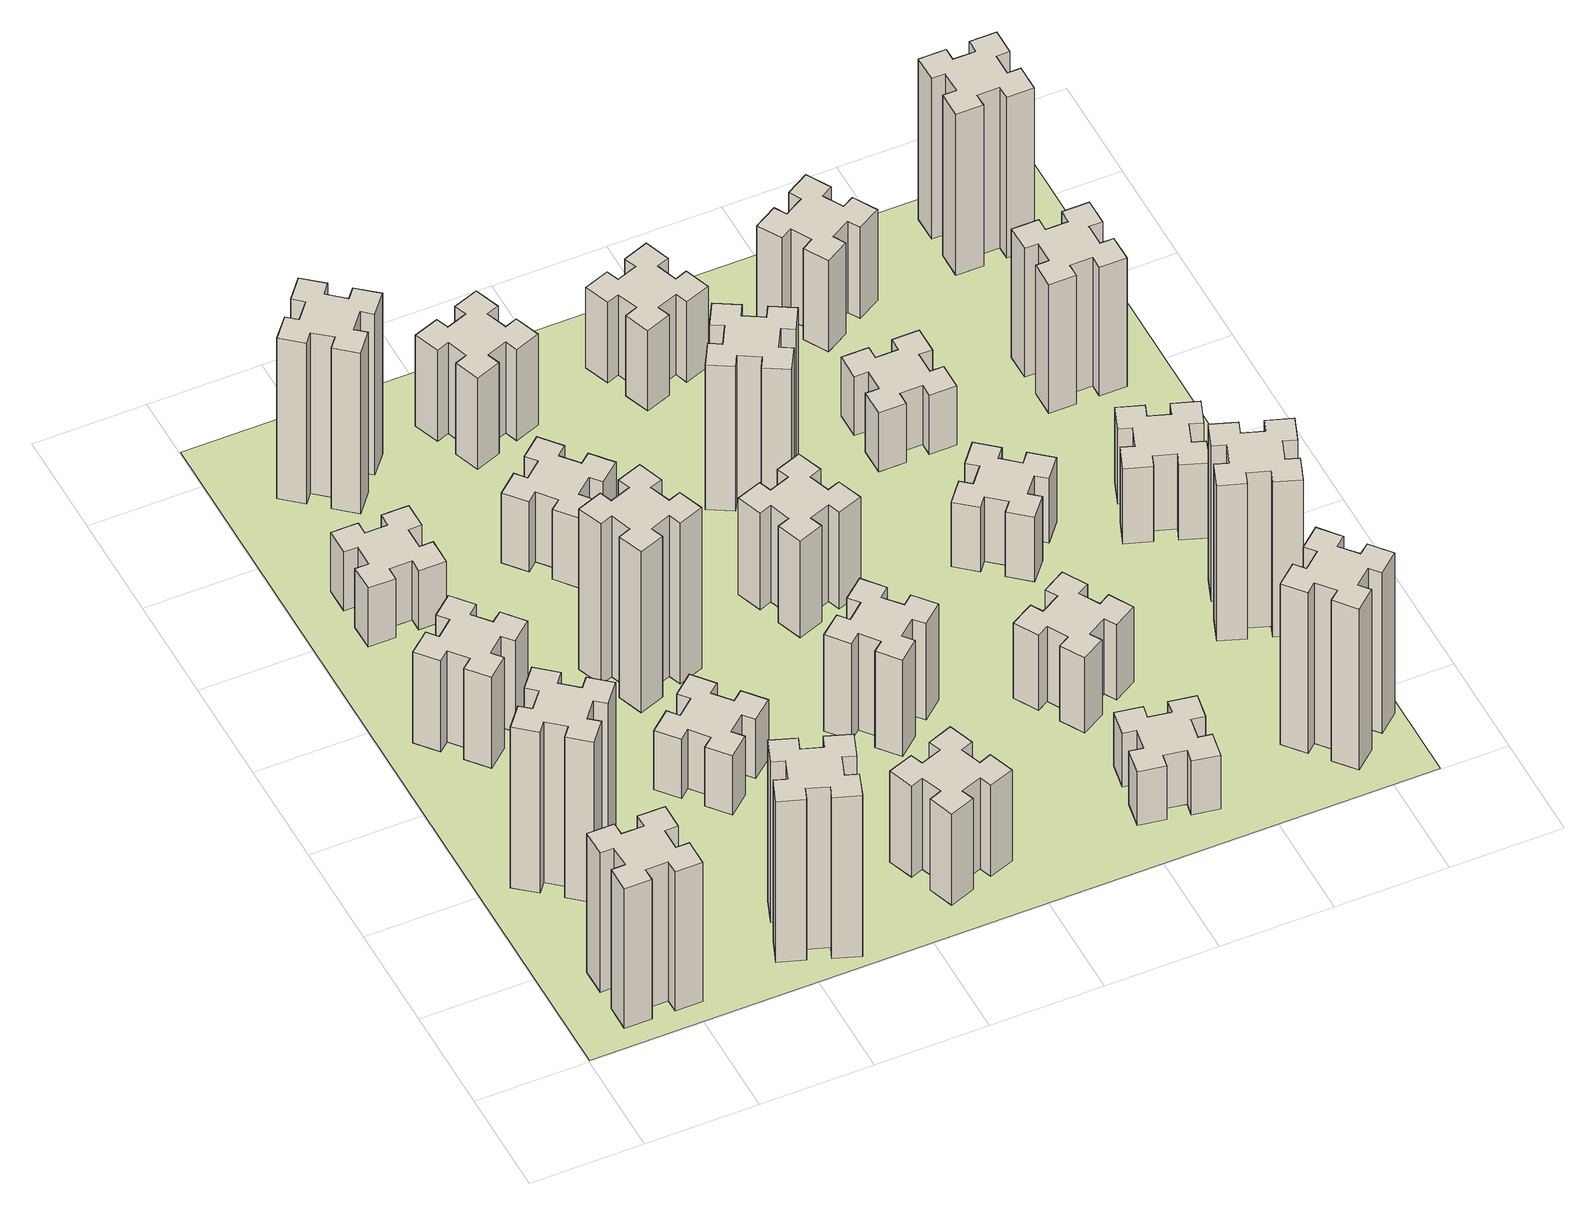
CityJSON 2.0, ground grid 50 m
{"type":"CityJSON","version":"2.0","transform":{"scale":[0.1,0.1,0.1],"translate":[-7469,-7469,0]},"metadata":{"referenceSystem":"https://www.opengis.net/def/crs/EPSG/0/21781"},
"CityObjects":{
"building1":{"type":"Building","attributes":{"class":"1000","function":"1000","usage":"1000","yearOfConstruction":2016,"roofType":"1000","measuredHeight":78,"storeysAboveGround":30,"storeysBelowGround":0},"geometry":[{"type":"Solid","lod":"1","boundaries":[[[[0,1,2,3,4,5,6,7,8,9,10,11,12,13,14,15,16,17,18,19]],[[17,16,20,21]],[[16,15,22,20]],[[15,14,23,22]],[[14,13,24,23]],[[13,12,25,24]],[[12,11,26,25]],[[11,10,27,26]],[[10,9,28,27]],[[9,8,29,28]],[[8,7,30,29]],[[7,6,31,30]],[[6,5,32,31]],[[5,4,33,32]],[[4,3,34,33]],[[3,2,35,34]],[[2,1,36,35]],[[1,0,37,36]],[[0,19,38,37]],[[19,18,39,38]],[[18,17,21,39]],[[24,25,26,27,28,29,30,31,32,33,34,35,36,37,38,39,21,20,22,23]]]]}]},
"building2":{"type":"Building","attributes":{"class":"1000","function":"1000","usage":"1000","yearOfConstruction":2016,"roofType":"1000","measuredHeight":90,"storeysAboveGround":30,"storeysBelowGround":0},"geometry":[{"type":"Solid","lod":"1","boundaries":[[[[40,41,42,43,44,45,46,47,48,49,50,51,52,53,54,55,56,57,58,59]],[[57,56,60,61]],[[56,55,62,60]],[[55,54,63,62]],[[54,53,64,63]],[[53,52,65,64]],[[52,51,66,65]],[[51,50,67,66]],[[50,49,68,67]],[[49,48,69,68]],[[48,47,70,69]],[[47,46,71,70]],[[46,45,72,71]],[[45,44,73,72]],[[44,43,74,73]],[[43,42,75,74]],[[42,41,76,75]],[[41,40,77,76]],[[40,59,78,77]],[[59,58,79,78]],[[58,57,61,79]],[[64,65,66,67,68,69,70,71,72,73,74,75,76,77,78,79,61,60,62,63]]]]}]},
"building3":{"type":"Building","attributes":{"class":"1000","function":"1000","usage":"1000","yearOfConstruction":2016,"roofType":"1000","measuredHeight":51,"storeysAboveGround":30,"storeysBelowGround":0},"geometry":[{"type":"Solid","lod":"1","boundaries":[[[[80,81,82,83,84,85,86,87,88,89,90,91,92,93,94,95,96,97,98,99]],[[97,96,100,101]],[[96,95,102,100]],[[95,94,103,102]],[[94,93,104,103]],[[93,92,105,104]],[[92,91,106,105]],[[91,90,107,106]],[[90,89,108,107]],[[89,88,109,108]],[[88,87,110,109]],[[87,86,111,110]],[[86,85,112,111]],[[85,84,113,112]],[[84,83,114,113]],[[83,82,115,114]],[[82,81,116,115]],[[81,80,117,116]],[[80,99,118,117]],[[99,98,119,118]],[[98,97,101,119]],[[104,105,106,107,108,109,110,111,112,113,114,115,116,117,118,119,101,100,102,103]]]]}]},
"building4":{"type":"Building","attributes":{"class":"1000","function":"1000","usage":"1000","yearOfConstruction":2016,"roofType":"1000","measuredHeight":33,"storeysAboveGround":30,"storeysBelowGround":0},"geometry":[{"type":"Solid","lod":"1","boundaries":[[[[120,121,122,123,124,125,126,127,128,129,130,131,132,133,134,135,136,137,138,139]],[[137,136,140,141]],[[136,135,142,140]],[[135,134,143,142]],[[134,133,144,143]],[[133,132,145,144]],[[132,131,146,145]],[[131,130,147,146]],[[130,129,148,147]],[[129,128,149,148]],[[128,127,150,149]],[[127,126,151,150]],[[126,125,152,151]],[[125,124,153,152]],[[124,123,154,153]],[[123,122,155,154]],[[122,121,156,155]],[[121,120,157,156]],[[120,139,158,157]],[[139,138,159,158]],[[138,137,141,159]],[[144,145,146,147,148,149,150,151,152,153,154,155,156,157,158,159,141,140,142,143]]]]}]},
"building5":{"type":"Building","attributes":{"class":"1000","function":"1000","usage":"1000","yearOfConstruction":2016,"roofType":"1000","measuredHeight":90,"storeysAboveGround":30,"storeysBelowGround":0},"geometry":[{"type":"Solid","lod":"1","boundaries":[[[[160,161,162,163,164,165,166,167,168,169,170,171,172,173,174,175,176,177,178,179]],[[177,176,180,181]],[[176,175,182,180]],[[175,174,183,182]],[[174,173,184,183]],[[173,172,185,184]],[[172,171,186,185]],[[171,170,187,186]],[[170,169,188,187]],[[169,168,189,188]],[[168,167,190,189]],[[167,166,191,190]],[[166,165,192,191]],[[165,164,193,192]],[[164,163,194,193]],[[163,162,195,194]],[[162,161,196,195]],[[161,160,197,196]],[[160,179,198,197]],[[179,178,199,198]],[[178,177,181,199]],[[184,185,186,187,188,189,190,191,192,193,194,195,196,197,198,199,181,180,182,183]]]]}]},
"building6":{"type":"Building","attributes":{"class":"1000","function":"1000","usage":"1000","yearOfConstruction":2016,"roofType":"1000","measuredHeight":90,"storeysAboveGround":30,"storeysBelowGround":0},"geometry":[{"type":"Solid","lod":"1","boundaries":[[[[200,201,202,203,204,205,206,207,208,209,210,211,212,213,214,215,216,217,218,219]],[[217,216,220,221]],[[216,215,222,220]],[[215,214,223,222]],[[214,213,224,223]],[[213,212,225,224]],[[212,211,226,225]],[[211,210,227,226]],[[210,209,228,227]],[[209,208,229,228]],[[208,207,230,229]],[[207,206,231,230]],[[206,205,232,231]],[[205,204,233,232]],[[204,203,234,233]],[[203,202,235,234]],[[202,201,236,235]],[[201,200,237,236]],[[200,219,238,237]],[[219,218,239,238]],[[218,217,221,239]],[[224,225,226,227,228,229,230,231,232,233,234,235,236,237,238,239,221,220,222,223]]]]}]},
"building7":{"type":"Building","attributes":{"class":"1000","function":"1000","usage":"1000","yearOfConstruction":2016,"roofType":"1000","measuredHeight":33,"storeysAboveGround":30,"storeysBelowGround":0},"geometry":[{"type":"Solid","lod":"1","boundaries":[[[[240,241,242,243,244,245,246,247,248,249,250,251,252,253,254,255,256,257,258,259]],[[257,256,260,261]],[[256,255,262,260]],[[255,254,263,262]],[[254,253,264,263]],[[253,252,265,264]],[[252,251,266,265]],[[251,250,267,266]],[[250,249,268,267]],[[249,248,269,268]],[[248,247,270,269]],[[247,246,271,270]],[[246,245,272,271]],[[245,244,273,272]],[[244,243,274,273]],[[243,242,275,274]],[[242,241,276,275]],[[241,240,277,276]],[[240,259,278,277]],[[259,258,279,278]],[[258,257,261,279]],[[264,265,266,267,268,269,270,271,272,273,274,275,276,277,278,279,261,260,262,263]]]]}]},
"building8":{"type":"Building","attributes":{"class":"1000","function":"1000","usage":"1000","yearOfConstruction":2016,"roofType":"1000","measuredHeight":90,"storeysAboveGround":30,"storeysBelowGround":0},"geometry":[{"type":"Solid","lod":"1","boundaries":[[[[280,281,282,283,284,285,286,287,288,289,290,291,292,293,294,295,296,297,298,299]],[[297,296,300,301]],[[296,295,302,300]],[[295,294,303,302]],[[294,293,304,303]],[[293,292,305,304]],[[292,291,306,305]],[[291,290,307,306]],[[290,289,308,307]],[[289,288,309,308]],[[288,287,310,309]],[[287,286,311,310]],[[286,285,312,311]],[[285,284,313,312]],[[284,283,314,313]],[[283,282,315,314]],[[282,281,316,315]],[[281,280,317,316]],[[280,299,318,317]],[[299,298,319,318]],[[298,297,301,319]],[[304,305,306,307,308,309,310,311,312,313,314,315,316,317,318,319,301,300,302,303]]]]}]},
"building9":{"type":"Building","attributes":{"class":"1000","function":"1000","usage":"1000","yearOfConstruction":2016,"roofType":"1000","measuredHeight":51,"storeysAboveGround":30,"storeysBelowGround":0},"geometry":[{"type":"Solid","lod":"1","boundaries":[[[[320,321,322,323,324,325,326,327,328,329,330,331,332,333,334,335,336,337,338,339]],[[337,336,340,341]],[[336,335,342,340]],[[335,334,343,342]],[[334,333,344,343]],[[333,332,345,344]],[[332,331,346,345]],[[331,330,347,346]],[[330,329,348,347]],[[329,328,349,348]],[[328,327,350,349]],[[327,326,351,350]],[[326,325,352,351]],[[325,324,353,352]],[[324,323,354,353]],[[323,322,355,354]],[[322,321,356,355]],[[321,320,357,356]],[[320,339,358,357]],[[339,338,359,358]],[[338,337,341,359]],[[344,345,346,347,348,349,350,351,352,353,354,355,356,357,358,359,341,340,342,343]]]]}]},
"building10":{"type":"Building","attributes":{"class":"1000","function":"1000","usage":"1000","yearOfConstruction":2016,"roofType":"1000","measuredHeight":39,"storeysAboveGround":30,"storeysBelowGround":0},"geometry":[{"type":"Solid","lod":"1","boundaries":[[[[360,361,362,363,364,365,366,367,368,369,370,371,372,373,374,375,376,377,378,379]],[[377,376,380,381]],[[376,375,382,380]],[[375,374,383,382]],[[374,373,384,383]],[[373,372,385,384]],[[372,371,386,385]],[[371,370,387,386]],[[370,369,388,387]],[[369,368,389,388]],[[368,367,390,389]],[[367,366,391,390]],[[366,365,392,391]],[[365,364,393,392]],[[364,363,394,393]],[[363,362,395,394]],[[362,361,396,395]],[[361,360,397,396]],[[360,379,398,397]],[[379,378,399,398]],[[378,377,381,399]],[[384,385,386,387,388,389,390,391,392,393,394,395,396,397,398,399,381,380,382,383]]]]}]},
"building11":{"type":"Building","attributes":{"class":"1000","function":"1000","usage":"1000","yearOfConstruction":2016,"roofType":"1000","measuredHeight":51,"storeysAboveGround":30,"storeysBelowGround":0},"geometry":[{"type":"Solid","lod":"1","boundaries":[[[[400,401,402,403,404,405,406,407,408,409,410,411,412,413,414,415,416,417,418,419]],[[417,416,420,421]],[[416,415,422,420]],[[415,414,423,422]],[[414,413,424,423]],[[413,412,425,424]],[[412,411,426,425]],[[411,410,427,426]],[[410,409,428,427]],[[409,408,429,428]],[[408,407,430,429]],[[407,406,431,430]],[[406,405,432,431]],[[405,404,433,432]],[[404,403,434,433]],[[403,402,435,434]],[[402,401,436,435]],[[401,400,437,436]],[[400,419,438,437]],[[419,418,439,438]],[[418,417,421,439]],[[424,425,426,427,428,429,430,431,432,433,434,435,436,437,438,439,421,420,422,423]]]]}]},
"building12":{"type":"Building","attributes":{"class":"1000","function":"1000","usage":"1000","yearOfConstruction":2016,"roofType":"1000","measuredHeight":54,"storeysAboveGround":30,"storeysBelowGround":0},"geometry":[{"type":"Solid","lod":"1","boundaries":[[[[440,441,442,443,444,445,446,447,448,449,450,451,452,453,454,455,456,457,458,459]],[[457,456,460,461]],[[456,455,462,460]],[[455,454,463,462]],[[454,453,464,463]],[[453,452,465,464]],[[452,451,466,465]],[[451,450,467,466]],[[450,449,468,467]],[[449,448,469,468]],[[448,447,470,469]],[[447,446,471,470]],[[446,445,472,471]],[[445,444,473,472]],[[444,443,474,473]],[[443,442,475,474]],[[442,441,476,475]],[[441,440,477,476]],[[440,459,478,477]],[[459,458,479,478]],[[458,457,461,479]],[[464,465,466,467,468,469,470,471,472,473,474,475,476,477,478,479,461,460,462,463]]]]}]},
"building13":{"type":"Building","attributes":{"class":"1000","function":"1000","usage":"1000","yearOfConstruction":2016,"roofType":"1000","measuredHeight":54,"storeysAboveGround":30,"storeysBelowGround":0},"geometry":[{"type":"Solid","lod":"1","boundaries":[[[[480,481,482,483,484,485,486,487,488,489,490,491,492,493,494,495,496,497,498,499]],[[497,496,500,501]],[[496,495,502,500]],[[495,494,503,502]],[[494,493,504,503]],[[493,492,505,504]],[[492,491,506,505]],[[491,490,507,506]],[[490,489,508,507]],[[489,488,509,508]],[[488,487,510,509]],[[487,486,511,510]],[[486,485,512,511]],[[485,484,513,512]],[[484,483,514,513]],[[483,482,515,514]],[[482,481,516,515]],[[481,480,517,516]],[[480,499,518,517]],[[499,498,519,518]],[[498,497,501,519]],[[504,505,506,507,508,509,510,511,512,513,514,515,516,517,518,519,501,500,502,503]]]]}]},
"building14":{"type":"Building","attributes":{"class":"1000","function":"1000","usage":"1000","yearOfConstruction":2016,"roofType":"1000","measuredHeight":81,"storeysAboveGround":30,"storeysBelowGround":0},"geometry":[{"type":"Solid","lod":"1","boundaries":[[[[520,521,522,523,524,525,526,527,528,529,530,531,532,533,534,535,536,537,538,539]],[[537,536,540,541]],[[536,535,542,540]],[[535,534,543,542]],[[534,533,544,543]],[[533,532,545,544]],[[532,531,546,545]],[[531,530,547,546]],[[530,529,548,547]],[[529,528,549,548]],[[528,527,550,549]],[[527,526,551,550]],[[526,525,552,551]],[[525,524,553,552]],[[524,523,554,553]],[[523,522,555,554]],[[522,521,556,555]],[[521,520,557,556]],[[520,539,558,557]],[[539,538,559,558]],[[538,537,541,559]],[[544,545,546,547,548,549,550,551,552,553,554,555,556,557,558,559,541,540,542,543]]]]}]},
"building15":{"type":"Building","attributes":{"class":"1000","function":"1000","usage":"1000","yearOfConstruction":2016,"roofType":"1000","measuredHeight":30,"storeysAboveGround":30,"storeysBelowGround":0},"geometry":[{"type":"Solid","lod":"1","boundaries":[[[[560,561,562,563,564,565,566,567,568,569,570,571,572,573,574,575,576,577,578,579]],[[577,576,580,581]],[[576,575,582,580]],[[575,574,583,582]],[[574,573,584,583]],[[573,572,585,584]],[[572,571,586,585]],[[571,570,587,586]],[[570,569,588,587]],[[569,568,589,588]],[[568,567,590,589]],[[567,566,591,590]],[[566,565,592,591]],[[565,564,593,592]],[[564,563,594,593]],[[563,562,595,594]],[[562,561,596,595]],[[561,560,597,596]],[[560,579,598,597]],[[579,578,599,598]],[[578,577,581,599]],[[584,585,586,587,588,589,590,591,592,593,594,595,596,597,598,599,581,580,582,583]]]]}]},
"building16":{"type":"Building","attributes":{"class":"1000","function":"1000","usage":"1000","yearOfConstruction":2016,"roofType":"1000","measuredHeight":45,"storeysAboveGround":30,"storeysBelowGround":0},"geometry":[{"type":"Solid","lod":"1","boundaries":[[[[600,601,602,603,604,605,606,607,608,609,610,611,612,613,614,615,616,617,618,619]],[[617,616,620,621]],[[616,615,622,620]],[[615,614,623,622]],[[614,613,624,623]],[[613,612,625,624]],[[612,611,626,625]],[[611,610,627,626]],[[610,609,628,627]],[[609,608,629,628]],[[608,607,630,629]],[[607,606,631,630]],[[606,605,632,631]],[[605,604,633,632]],[[604,603,634,633]],[[603,602,635,634]],[[602,601,636,635]],[[601,600,637,636]],[[600,619,638,637]],[[619,618,639,638]],[[618,617,621,639]],[[624,625,626,627,628,629,630,631,632,633,634,635,636,637,638,639,621,620,622,623]]]]}]},
"building17":{"type":"Building","attributes":{"class":"1000","function":"1000","usage":"1000","yearOfConstruction":2016,"roofType":"1000","measuredHeight":42,"storeysAboveGround":30,"storeysBelowGround":0},"geometry":[{"type":"Solid","lod":"1","boundaries":[[[[640,641,642,643,644,645,646,647,648,649,650,651,652,653,654,655,656,657,658,659]],[[657,656,660,661]],[[656,655,662,660]],[[655,654,663,662]],[[654,653,664,663]],[[653,652,665,664]],[[652,651,666,665]],[[651,650,667,666]],[[650,649,668,667]],[[649,648,669,668]],[[648,647,670,669]],[[647,646,671,670]],[[646,645,672,671]],[[645,644,673,672]],[[644,643,674,673]],[[643,642,675,674]],[[642,641,676,675]],[[641,640,677,676]],[[640,659,678,677]],[[659,658,679,678]],[[658,657,661,679]],[[664,665,666,667,668,669,670,671,672,673,674,675,676,677,678,679,661,660,662,663]]]]}]},
"building18":{"type":"Building","attributes":{"class":"1000","function":"1000","usage":"1000","yearOfConstruction":2016,"roofType":"1000","measuredHeight":36,"storeysAboveGround":30,"storeysBelowGround":0},"geometry":[{"type":"Solid","lod":"1","boundaries":[[[[680,681,682,683,684,685,686,687,688,689,690,691,692,693,694,695,696,697,698,699]],[[697,696,700,701]],[[696,695,702,700]],[[695,694,703,702]],[[694,693,704,703]],[[693,692,705,704]],[[692,691,706,705]],[[691,690,707,706]],[[690,689,708,707]],[[689,688,709,708]],[[688,687,710,709]],[[687,686,711,710]],[[686,685,712,711]],[[685,684,713,712]],[[684,683,714,713]],[[683,682,715,714]],[[682,681,716,715]],[[681,680,717,716]],[[680,699,718,717]],[[699,698,719,718]],[[698,697,701,719]],[[704,705,706,707,708,709,710,711,712,713,714,715,716,717,718,719,701,700,702,703]]]]}]},
"building19":{"type":"Building","attributes":{"class":"1000","function":"1000","usage":"1000","yearOfConstruction":2016,"roofType":"1000","measuredHeight":33,"storeysAboveGround":30,"storeysBelowGround":0},"geometry":[{"type":"Solid","lod":"1","boundaries":[[[[720,721,722,723,724,725,726,727,728,729,730,731,732,733,734,735,736,737,738,739]],[[737,736,740,741]],[[736,735,742,740]],[[735,734,743,742]],[[734,733,744,743]],[[733,732,745,744]],[[732,731,746,745]],[[731,730,747,746]],[[730,729,748,747]],[[729,728,749,748]],[[728,727,750,749]],[[727,726,751,750]],[[726,725,752,751]],[[725,724,753,752]],[[724,723,754,753]],[[723,722,755,754]],[[722,721,756,755]],[[721,720,757,756]],[[720,739,758,757]],[[739,738,759,758]],[[738,737,741,759]],[[744,745,746,747,748,749,750,751,752,753,754,755,756,757,758,759,741,740,742,743]]]]}]},
"building20":{"type":"Building","attributes":{"class":"1000","function":"1000","usage":"1000","yearOfConstruction":2016,"roofType":"1000","measuredHeight":90,"storeysAboveGround":30,"storeysBelowGround":0},"geometry":[{"type":"Solid","lod":"1","boundaries":[[[[760,761,762,763,764,765,766,767,768,769,770,771,772,773,774,775,776,777,778,779]],[[777,776,780,781]],[[776,775,782,780]],[[775,774,783,782]],[[774,773,784,783]],[[773,772,785,784]],[[772,771,786,785]],[[771,770,787,786]],[[770,769,788,787]],[[769,768,789,788]],[[768,767,790,789]],[[767,766,791,790]],[[766,765,792,791]],[[765,764,793,792]],[[764,763,794,793]],[[763,762,795,794]],[[762,761,796,795]],[[761,760,797,796]],[[760,779,798,797]],[[779,778,799,798]],[[778,777,781,799]],[[784,785,786,787,788,789,790,791,792,793,794,795,796,797,798,799,781,780,782,783]]]]}]},
"building21":{"type":"Building","attributes":{"class":"1000","function":"1000","usage":"1000","yearOfConstruction":2016,"roofType":"1000","measuredHeight":51,"storeysAboveGround":30,"storeysBelowGround":0},"geometry":[{"type":"Solid","lod":"1","boundaries":[[[[800,801,802,803,804,805,806,807,808,809,810,811,812,813,814,815,816,817,818,819]],[[817,816,820,821]],[[816,815,822,820]],[[815,814,823,822]],[[814,813,824,823]],[[813,812,825,824]],[[812,811,826,825]],[[811,810,827,826]],[[810,809,828,827]],[[809,808,829,828]],[[808,807,830,829]],[[807,806,831,830]],[[806,805,832,831]],[[805,804,833,832]],[[804,803,834,833]],[[803,802,835,834]],[[802,801,836,835]],[[801,800,837,836]],[[800,819,838,837]],[[819,818,839,838]],[[818,817,821,839]],[[824,825,826,827,828,829,830,831,832,833,834,835,836,837,838,839,821,820,822,823]]]]}]},
"building22":{"type":"Building","attributes":{"class":"1000","function":"1000","usage":"1000","yearOfConstruction":2016,"roofType":"1000","measuredHeight":87,"storeysAboveGround":30,"storeysBelowGround":0},"geometry":[{"type":"Solid","lod":"1","boundaries":[[[[840,841,842,843,844,845,846,847,848,849,850,851,852,853,854,855,856,857,858,859]],[[857,856,860,861]],[[856,855,862,860]],[[855,854,863,862]],[[854,853,864,863]],[[853,852,865,864]],[[852,851,866,865]],[[851,850,867,866]],[[850,849,868,867]],[[849,848,869,868]],[[848,847,870,869]],[[847,846,871,870]],[[846,845,872,871]],[[845,844,873,872]],[[844,843,874,873]],[[843,842,875,874]],[[842,841,876,875]],[[841,840,877,876]],[[840,859,878,877]],[[859,858,879,878]],[[858,857,861,879]],[[864,865,866,867,868,869,870,871,872,873,874,875,876,877,878,879,861,860,862,863]]]]}]},
"building23":{"type":"Building","attributes":{"class":"1000","function":"1000","usage":"1000","yearOfConstruction":2016,"roofType":"1000","measuredHeight":42,"storeysAboveGround":30,"storeysBelowGround":0},"geometry":[{"type":"Solid","lod":"1","boundaries":[[[[880,881,882,883,884,885,886,887,888,889,890,891,892,893,894,895,896,897,898,899]],[[897,896,900,901]],[[896,895,902,900]],[[895,894,903,902]],[[894,893,904,903]],[[893,892,905,904]],[[892,891,906,905]],[[891,890,907,906]],[[890,889,908,907]],[[889,888,909,908]],[[888,887,910,909]],[[887,886,911,910]],[[886,885,912,911]],[[885,884,913,912]],[[884,883,914,913]],[[883,882,915,914]],[[882,881,916,915]],[[881,880,917,916]],[[880,899,918,917]],[[899,898,919,918]],[[898,897,901,919]],[[904,905,906,907,908,909,910,911,912,913,914,915,916,917,918,919,901,900,902,903]]]]}]},
"building24":{"type":"Building","attributes":{"class":"1000","function":"1000","usage":"1000","yearOfConstruction":2016,"roofType":"1000","measuredHeight":72,"storeysAboveGround":30,"storeysBelowGround":0},"geometry":[{"type":"Solid","lod":"1","boundaries":[[[[920,921,922,923,924,925,926,927,928,929,930,931,932,933,934,935,936,937,938,939]],[[937,936,940,941]],[[936,935,942,940]],[[935,934,943,942]],[[934,933,944,943]],[[933,932,945,944]],[[932,931,946,945]],[[931,930,947,946]],[[930,929,948,947]],[[929,928,949,948]],[[928,927,950,949]],[[927,926,951,950]],[[926,925,952,951]],[[925,924,953,952]],[[924,923,954,953]],[[923,922,955,954]],[[922,921,956,955]],[[921,920,957,956]],[[920,939,958,957]],[[939,938,959,958]],[[938,937,941,959]],[[944,945,946,947,948,949,950,951,952,953,954,955,956,957,958,959,941,940,942,943]]]]}]},
"building25":{"type":"Building","attributes":{"class":"1000","function":"1000","usage":"1000","yearOfConstruction":2016,"roofType":"1000","measuredHeight":90,"storeysAboveGround":30,"storeysBelowGround":0},"geometry":[{"type":"Solid","lod":"1","boundaries":[[[[960,961,962,963,964,965,966,967,968,969,970,971,972,973,974,975,976,977,978,979]],[[977,976,980,981]],[[976,975,982,980]],[[975,974,983,982]],[[974,973,984,983]],[[973,972,985,984]],[[972,971,986,985]],[[971,970,987,986]],[[970,969,988,987]],[[969,968,989,988]],[[968,967,990,989]],[[967,966,991,990]],[[966,965,992,991]],[[965,964,993,992]],[[964,963,994,993]],[[963,962,995,994]],[[962,961,996,995]],[[961,960,997,996]],[[960,979,998,997]],[[979,978,999,998]],[[978,977,981,999]],[[984,985,986,987,988,989,990,991,992,993,994,995,996,997,998,999,981,980,982,983]]]]}]},
"landuse1":{"type":"LandUse","attributes":{"name":"plot1","function":"1010"},"geometry":[{"type":"MultiSurface","lod":"1","boundaries":[[[1000,1001,1002,1003]]]}]}
},
"vertices":[
[265,325,0],[265,225,0],[205,225,0],[205,105,0],[325,105,0],[325,165,0],[425,165,0],[425,105,0],[545,105,0],[545,225,0],[485,225,0],[485,325,0],[545,325,0],[545,445,0],[425,445,0],[425,385,0],[325,385,0],[325,445,0],[205,445,0],[205,325,0],[325,385,780],[325,445,780],[425,385,780],[425,445,780],[545,445,780],[545,325,780],[485,325,780],[485,225,780],[545,225,780],[545,105,780],[425,105,780],[425,165,780],[325,165,780],[325,105,780],[205,105,780],[205,225,780],[265,225,780],[265,325,780],[205,325,780],[205,445,780],
[484,1067,0],[408,1132,0],[446,1178,0],[354,1255,0],[277,1163,0],[323,1124,0],[259,1048,0],[213,1086,0],[136,994,0],[228,917,0],[266,963,0],[343,899,0],[304,853,0],[396,776,0],[473,868,0],[427,906,0],[492,983,0],[538,944,0],[615,1036,0],[523,1113,0],[492,983,900],[538,944,900],[427,906,900],[473,868,900],[396,776,900],[304,853,900],[343,899,900],[266,963,900],[228,917,900],[136,994,900],[213,1086,900],[259,1048,900],[323,1124,900],[277,1163,900],[354,1255,900],[446,1178,900],[408,1132,900],[484,1067,900],[523,1113,900],[615,1036,900],
[492,1888,0],[427,1964,0],[473,2003,0],[396,2095,0],[304,2018,0],[343,1972,0],[266,1907,0],[228,1953,0],[136,1876,0],[213,1784,0],[259,1823,0],[323,1746,0],[277,1708,0],[354,1616,0],[446,1693,0],[408,1739,0],[484,1803,0],[523,1757,0],[615,1834,0],[538,1926,0],[484,1803,510],[523,1757,510],[408,1739,510],[446,1693,510],[354,1616,510],[277,1708,510],[323,1746,510],[259,1823,510],[213,1784,510],[136,1876,510],[228,1953,510],[266,1907,510],[343,1972,510],[304,2018,510],[396,2095,510],[473,2003,510],[427,1964,510],[492,1888,510],[538,1926,510],[615,1834,510],
[485,2545,0],[485,2645,0],[545,2645,0],[545,2765,0],[425,2765,0],[425,2705,0],[325,2705,0],[325,2765,0],[205,2765,0],[205,2645,0],[265,2645,0],[265,2545,0],[205,2545,0],[205,2425,0],[325,2425,0],[325,2485,0],[425,2485,0],[425,2425,0],[545,2425,0],[545,2545,0],[425,2485,330],[425,2425,330],[325,2485,330],[325,2425,330],[205,2425,330],[205,2545,330],[265,2545,330],[265,2645,330],[205,2645,330],[205,2765,330],[325,2765,330],[325,2705,330],[425,2705,330],[425,2765,330],[545,2765,330],[545,2645,330],[485,2645,330],[485,2545,330],[545,2545,330],[545,2425,330],
[1029,360,0],[995,266,0],[939,287,0],[897,174,0],[1010,133,0],[1031,189,0],[1125,155,0],[1104,99,0],[1217,57,0],[1258,170,0],[1202,191,0],[1236,285,0],[1292,264,0],[1333,377,0],[1220,418,0],[1200,362,0],[1106,396,0],[1127,452,0],[1014,493,0],[973,380,0],[1106,396,900],[1127,452,900],[1200,362,900],[1220,418,900],[1333,377,900],[1292,264,900],[1236,285,900],[1202,191,900],[1258,170,900],[1217,57,900],[1104,99,900],[1125,155,900],[1031,189,900],[1010,133,900],[897,174,900],[939,287,900],[995,266,900],[1029,360,900],[973,380,900],[1014,493,900],
[584,3387,0],[508,3452,0],[546,3498,0],[454,3575,0],[377,3483,0],[423,3444,0],[359,3368,0],[313,3406,0],[236,3314,0],[328,3237,0],[366,3283,0],[443,3219,0],[404,3173,0],[496,3096,0],[573,3188,0],[527,3226,0],[592,3303,0],[638,3264,0],[715,3356,0],[623,3433,0],[592,3303,900],[638,3264,900],[527,3226,900],[573,3188,900],[496,3096,900],[404,3173,900],[443,3219,900],[366,3283,900],[328,3237,900],[236,3314,900],[313,3406,900],[359,3368,900],[423,3444,900],[377,3483,900],[454,3575,900],[546,3498,900],[508,3452,900],[584,3387,900],[623,3433,900],[715,3356,900],
[1083,1332,0],[1006,1267,0],[968,1313,0],[876,1236,0],[953,1144,0],[999,1183,0],[1063,1106,0],[1017,1068,0],[1094,976,0],[1186,1053,0],[1148,1099,0],[1224,1163,0],[1263,1117,0],[1355,1194,0],[1278,1286,0],[1232,1248,0],[1167,1324,0],[1213,1363,0],[1136,1455,0],[1044,1378,0],[1167,1324,330],[1213,1363,330],[1232,1248,330],[1278,1286,330],[1355,1194,330],[1263,1117,330],[1224,1163,330],[1148,1099,330],[1186,1053,330],[1094,976,330],[1017,1068,330],[1063,1106,330],[999,1183,330],[953,1144,330],[876,1236,330],[968,1313,330],[1006,1267,330],[1083,1332,330],[1044,1378,330],[1136,1455,330],
[995,1865,0],[1029,1771,0],[973,1750,0],[1014,1637,0],[1127,1679,0],[1106,1735,0],[1200,1769,0],[1220,1713,0],[1333,1754,0],[1292,1867,0],[1236,1846,0],[1202,1940,0],[1258,1960,0],[1217,2073,0],[1104,2032,0],[1125,1976,0],[1031,1942,0],[1010,1998,0],[897,1957,0],[939,1844,0],[1031,1942,900],[1010,1998,900],[1125,1976,900],[1104,2032,900],[1217,2073,900],[1258,1960,900],[1202,1940,900],[1236,1846,900],[1292,1867,900],[1333,1754,900],[1220,1713,900],[1200,1769,900],[1106,1735,900],[1127,1679,900],[1014,1637,900],[973,1750,900],[1029,1771,900],[995,1865,900],[939,1844,900],[897,1957,900],
[1765,496,0],[1671,462,0],[1650,518,0],[1537,477,0],[1579,364,0],[1635,385,0],[1669,291,0],[1613,270,0],[1654,157,0],[1767,199,0],[1746,255,0],[1840,289,0],[1860,233,0],[1973,274,0],[1932,387,0],[1876,366,0],[1842,460,0],[1898,480,0],[1857,593,0],[1744,552,0],[1842,460,510],[1898,480,510],[1876,366,510],[1932,387,510],[1973,274,510],[1860,233,510],[1840,289,510],[1746,255,510],[1767,199,510],[1654,157,510],[1613,270,510],[1669,291,510],[1635,385,510],[1579,364,510],[1537,477,510],[1650,518,510],[1671,462,510],[1765,496,510],[1744,552,510],[1857,593,510],
[1083,2712,0],[1006,2647,0],[968,2693,0],[876,2616,0],[953,2524,0],[999,2563,0],[1063,2486,0],[1017,2448,0],[1094,2356,0],[1186,2433,0],[1148,2479,0],[1224,2543,0],[1263,2497,0],[1355,2574,0],[1278,2666,0],[1232,2628,0],[1167,2704,0],[1213,2743,0],[1136,2835,0],[1044,2758,0],[1167,2704,390],[1213,2743,390],[1232,2628,390],[1278,2666,390],[1355,2574,390],[1263,2497,390],[1224,2543,390],[1148,2479,390],[1186,2433,390],[1094,2356,390],[1017,2448,390],[1063,2486,390],[999,2563,390],[953,2524,390],[876,2616,390],[968,2693,390],[1006,2647,390],[1083,2712,390],[1044,2758,390],[1136,2835,390],
[1125,3456,0],[1031,3422,0],[1010,3478,0],[897,3437,0],[939,3324,0],[995,3345,0],[1029,3251,0],[973,3230,0],[1014,3117,0],[1127,3159,0],[1106,3215,0],[1200,3249,0],[1220,3193,0],[1333,3234,0],[1292,3347,0],[1236,3326,0],[1202,3420,0],[1258,3440,0],[1217,3553,0],[1104,3512,0],[1202,3420,510],[1258,3440,510],[1236,3326,510],[1292,3347,510],[1333,3234,510],[1220,3193,510],[1200,3249,510],[1106,3215,510],[1127,3159,510],[1014,3117,510],[973,3230,510],[1029,3251,510],[995,3345,510],[939,3324,510],[897,3437,510],[1010,3478,510],[1031,3422,510],[1125,3456,510],[1104,3512,510],[1217,3553,510],
[1888,1099,0],[1964,1163,0],[2003,1117,0],[2095,1194,0],[2018,1286,0],[1972,1248,0],[1907,1324,0],[1953,1363,0],[1876,1455,0],[1784,1378,0],[1823,1332,0],[1746,1267,0],[1708,1313,0],[1616,1236,0],[1693,1144,0],[1739,1183,0],[1803,1106,0],[1757,1068,0],[1834,976,0],[1926,1053,0],[1803,1106,540],[1757,1068,540],[1739,1183,540],[1693,1144,540],[1616,1236,540],[1708,1313,540],[1746,1267,540],[1823,1332,540],[1784,1378,540],[1876,1455,540],[1953,1363,540],[1907,1324,540],[1972,1248,540],[2018,1286,540],[2095,1194,540],[2003,1117,540],[1964,1163,540],[1888,1099,540],[1926,1053,540],[1834,976,540],
[1976,1946,0],[1942,2040,0],[1998,2060,0],[1957,2173,0],[1844,2132,0],[1865,2076,0],[1771,2042,0],[1750,2098,0],[1637,2057,0],[1679,1944,0],[1735,1965,0],[1769,1871,0],[1713,1850,0],[1754,1737,0],[1867,1779,0],[1846,1835,0],[1940,1869,0],[1960,1813,0],[2073,1854,0],[2032,1967,0],[1940,1869,540],[1960,1813,540],[1846,1835,540],[1867,1779,540],[1754,1737,540],[1713,1850,540],[1769,1871,540],[1735,1965,540],[1679,1944,540],[1637,2057,540],[1750,2098,540],[1771,2042,540],[1865,2076,540],[1844,2132,540],[1957,2173,540],[1998,2060,540],[1942,2040,540],[1976,1946,540],[2032,1967,540],[2073,1854,540],
[2054,2666,0],[1967,2716,0],[1997,2768,0],[1893,2828,0],[1833,2724,0],[1885,2694,0],[1835,2607,0],[1783,2637,0],[1723,2533,0],[1827,2473,0],[1857,2525,0],[1944,2475,0],[1914,2423,0],[2018,2363,0],[2078,2467,0],[2026,2497,0],[2076,2584,0],[2128,2554,0],[2188,2658,0],[2084,2718,0],[2076,2584,810],[2128,2554,810],[2026,2497,810],[2078,2467,810],[2018,2363,810],[1914,2423,810],[1944,2475,810],[1857,2525,810],[1827,2473,810],[1723,2533,810],[1783,2637,810],[1835,2607,810],[1885,2694,810],[1833,2724,810],[1893,2828,810],[1997,2768,810],[1967,2716,810],[2054,2666,810],[2084,2718,810],[2188,2658,810],
[2596,444,0],[2578,345,0],[2519,356,0],[2498,237,0],[2617,217,0],[2627,276,0],[2725,258,0],[2715,199,0],[2833,178,0],[2854,297,0],[2795,307,0],[2812,405,0],[2871,395,0],[2892,513,0],[2774,534,0],[2764,475,0],[2665,492,0],[2676,551,0],[2557,572,0],[2537,454,0],[2665,492,300],[2676,551,300],[2764,475,300],[2774,534,300],[2892,513,300],[2871,395,300],[2812,405,300],[2795,307,300],[2854,297,300],[2833,178,300],[2715,199,300],[2725,258,300],[2627,276,300],[2617,217,300],[2498,237,300],[2519,356,300],[2578,345,300],[2596,444,300],[2537,454,300],[2557,572,300],
[1865,3456,0],[1771,3422,0],[1750,3478,0],[1637,3437,0],[1679,3324,0],[1735,3345,0],[1769,3251,0],[1713,3230,0],[1754,3117,0],[1867,3159,0],[1846,3215,0],[1940,3249,0],[1960,3193,0],[2073,3234,0],[2032,3347,0],[1976,3326,0],[1942,3420,0],[1998,3440,0],[1957,3553,0],[1844,3512,0],[1942,3420,450],[1998,3440,450],[1976,3326,450],[2032,3347,450],[2073,3234,450],[1960,3193,450],[1940,3249,450],[1846,3215,450],[1867,3159,450],[1754,3117,450],[1713,3230,450],[1769,3251,450],[1735,3345,450],[1679,3324,450],[1637,3437,450],[1750,3478,450],[1771,3422,450],[1865,3456,450],[1844,3512,450],[1957,3553,450],
[2716,1027,0],[2666,1114,0],[2718,1144,0],[2658,1248,0],[2554,1188,0],[2584,1136,0],[2497,1086,0],[2467,1138,0],[2363,1078,0],[2423,974,0],[2475,1004,0],[2525,917,0],[2473,887,0],[2533,783,0],[2637,843,0],[2607,895,0],[2694,945,0],[2724,893,0],[2828,953,0],[2768,1057,0],[2694,945,420],[2724,893,420],[2607,895,420],[2637,843,420],[2533,783,420],[2473,887,420],[2525,917,420],[2475,1004,420],[2423,974,420],[2363,1078,420],[2467,1138,420],[2497,1086,420],[2584,1136,420],[2554,1188,420],[2658,1248,420],[2718,1144,420],[2666,1114,420],[2716,1027,420],[2768,1057,420],[2828,953,420],
[2747,1746,0],[2812,1823,0],[2858,1784,0],[2935,1876,0],[2843,1953,0],[2804,1907,0],[2728,1972,0],[2766,2018,0],[2674,2095,0],[2597,2003,0],[2643,1964,0],[2579,1888,0],[2533,1926,0],[2456,1834,0],[2548,1757,0],[2586,1803,0],[2663,1739,0],[2624,1693,0],[2716,1616,0],[2793,1708,0],[2663,1739,360],[2624,1693,360],[2586,1803,360],[2548,1757,360],[2456,1834,360],[2533,1926,360],[2579,1888,360],[2643,1964,360],[2597,2003,360],[2674,2095,360],[2766,2018,360],[2728,1972,360],[2804,1907,360],[2843,1953,360],[2935,1876,360],[2858,1784,360],[2812,1823,360],[2747,1746,360],[2793,1708,360],[2716,1616,360],
[2545,2485,0],[2645,2485,0],[2645,2425,0],[2765,2425,0],[2765,2545,0],[2705,2545,0],[2705,2645,0],[2765,2645,0],[2765,2765,0],[2645,2765,0],[2645,2705,0],[2545,2705,0],[2545,2765,0],[2425,2765,0],[2425,2645,0],[2485,2645,0],[2485,2545,0],[2425,2545,0],[2425,2425,0],[2545,2425,0],[2485,2545,330],[2425,2545,330],[2485,2645,330],[2425,2645,330],[2425,2765,330],[2545,2765,330],[2545,2705,330],[2645,2705,330],[2645,2765,330],[2765,2765,330],[2765,2645,330],[2705,2645,330],[2705,2545,330],[2765,2545,330],[2765,2425,330],[2645,2425,330],[2645,2485,330],[2545,2485,330],[2545,2425,330],[2425,2425,330],
[3468,259,0],[3544,323,0],[3583,277,0],[3675,354,0],[3598,446,0],[3552,408,0],[3487,484,0],[3533,523,0],[3456,615,0],[3364,538,0],[3403,492,0],[3326,427,0],[3288,473,0],[3196,396,0],[3273,304,0],[3319,343,0],[3383,266,0],[3337,228,0],[3414,136,0],[3506,213,0],[3383,266,900],[3337,228,900],[3319,343,900],[3273,304,900],[3196,396,900],[3288,473,900],[3326,427,900],[3403,492,900],[3364,538,900],[3456,615,900],[3533,523,900],[3487,484,900],[3552,408,900],[3598,446,900],[3675,354,900],[3583,277,900],[3544,323,900],[3468,259,900],[3506,213,900],[3414,136,900],
[2716,3347,0],[2666,3434,0],[2718,3464,0],[2658,3568,0],[2554,3508,0],[2584,3456,0],[2497,3406,0],[2467,3458,0],[2363,3398,0],[2423,3294,0],[2475,3324,0],[2525,3237,0],[2473,3207,0],[2533,3103,0],[2637,3163,0],[2607,3215,0],[2694,3265,0],[2724,3213,0],[2828,3273,0],[2768,3377,0],[2694,3265,510],[2724,3213,510],[2607,3215,510],[2637,3163,510],[2533,3103,510],[2473,3207,510],[2525,3237,510],[2475,3324,510],[2423,3294,510],[2363,3398,510],[2467,3458,510],[2497,3406,510],[2584,3456,510],[2554,3508,510],[2658,3568,510],[2718,3464,510],[2666,3434,510],[2716,3347,510],[2768,3377,510],[2828,3273,510],
[3351,1029,0],[3445,995,0],[3424,939,0],[3537,897,0],[3578,1010,0],[3522,1031,0],[3556,1125,0],[3612,1104,0],[3653,1217,0],[3540,1258,0],[3520,1202,0],[3426,1236,0],[3447,1292,0],[3334,1333,0],[3293,1220,0],[3349,1200,0],[3315,1106,0],[3259,1127,0],[3217,1014,0],[3330,973,0],[3315,1106,870],[3259,1127,870],[3349,1200,870],[3293,1220,870],[3334,1333,870],[3447,1292,870],[3426,1236,870],[3520,1202,870],[3540,1258,870],[3653,1217,870],[3612,1104,870],[3556,1125,870],[3522,1031,870],[3578,1010,870],[3537,897,870],[3424,939,870],[3445,995,870],[3351,1029,870],[3330,973,870],[3217,1014,870],
[3420,1842,0],[3326,1876,0],[3347,1932,0],[3234,1973,0],[3193,1860,0],[3249,1840,0],[3215,1746,0],[3159,1767,0],[3117,1654,0],[3230,1613,0],[3251,1669,0],[3345,1635,0],[3324,1579,0],[3437,1537,0],[3478,1650,0],[3422,1671,0],[3456,1765,0],[3512,1744,0],[3553,1857,0],[3440,1898,0],[3456,1765,420],[3512,1744,420],[3422,1671,420],[3478,1650,420],[3437,1537,420],[3324,1579,420],[3345,1635,420],[3251,1669,420],[3230,1613,420],[3117,1654,420],[3159,1767,420],[3215,1746,420],[3249,1840,420],[3193,1860,420],[3234,1973,420],[3347,1932,420],[3326,1876,420],[3420,1842,420],[3440,1898,420],[3553,1857,420],
[3385,2705,0],[3285,2705,0],[3285,2765,0],[3165,2765,0],[3165,2645,0],[3225,2645,0],[3225,2545,0],[3165,2545,0],[3165,2425,0],[3285,2425,0],[3285,2485,0],[3385,2485,0],[3385,2425,0],[3505,2425,0],[3505,2545,0],[3445,2545,0],[3445,2645,0],[3505,2645,0],[3505,2765,0],[3385,2765,0],[3445,2645,720],[3505,2645,720],[3445,2545,720],[3505,2545,720],[3505,2425,720],[3385,2425,720],[3385,2485,720],[3285,2485,720],[3285,2425,720],[3165,2425,720],[3165,2545,720],[3225,2545,720],[3225,2645,720],[3165,2645,720],[3165,2765,720],[3285,2765,720],[3285,2705,720],[3385,2705,720],[3385,2765,720],[3505,2765,720],
[3285,3325,0],[3385,3325,0],[3385,3265,0],[3505,3265,0],[3505,3385,0],[3445,3385,0],[3445,3485,0],[3505,3485,0],[3505,3605,0],[3385,3605,0],[3385,3545,0],[3285,3545,0],[3285,3605,0],[3165,3605,0],[3165,3485,0],[3225,3485,0],[3225,3385,0],[3165,3385,0],[3165,3265,0],[3285,3265,0],[3225,3385,900],[3165,3385,900],[3225,3485,900],[3165,3485,900],[3165,3605,900],[3285,3605,900],[3285,3545,900],[3385,3545,900],[3385,3605,900],[3505,3605,900],[3505,3485,900],[3445,3485,900],[3445,3385,900],[3505,3385,900],[3505,3265,900],[3385,3265,900],[3385,3325,900],[3285,3325,900],[3285,3265,900],[3165,3265,900],
[5,3705,0],[3705,3705,0],[3705,5,0],[5,5,0]
]}
